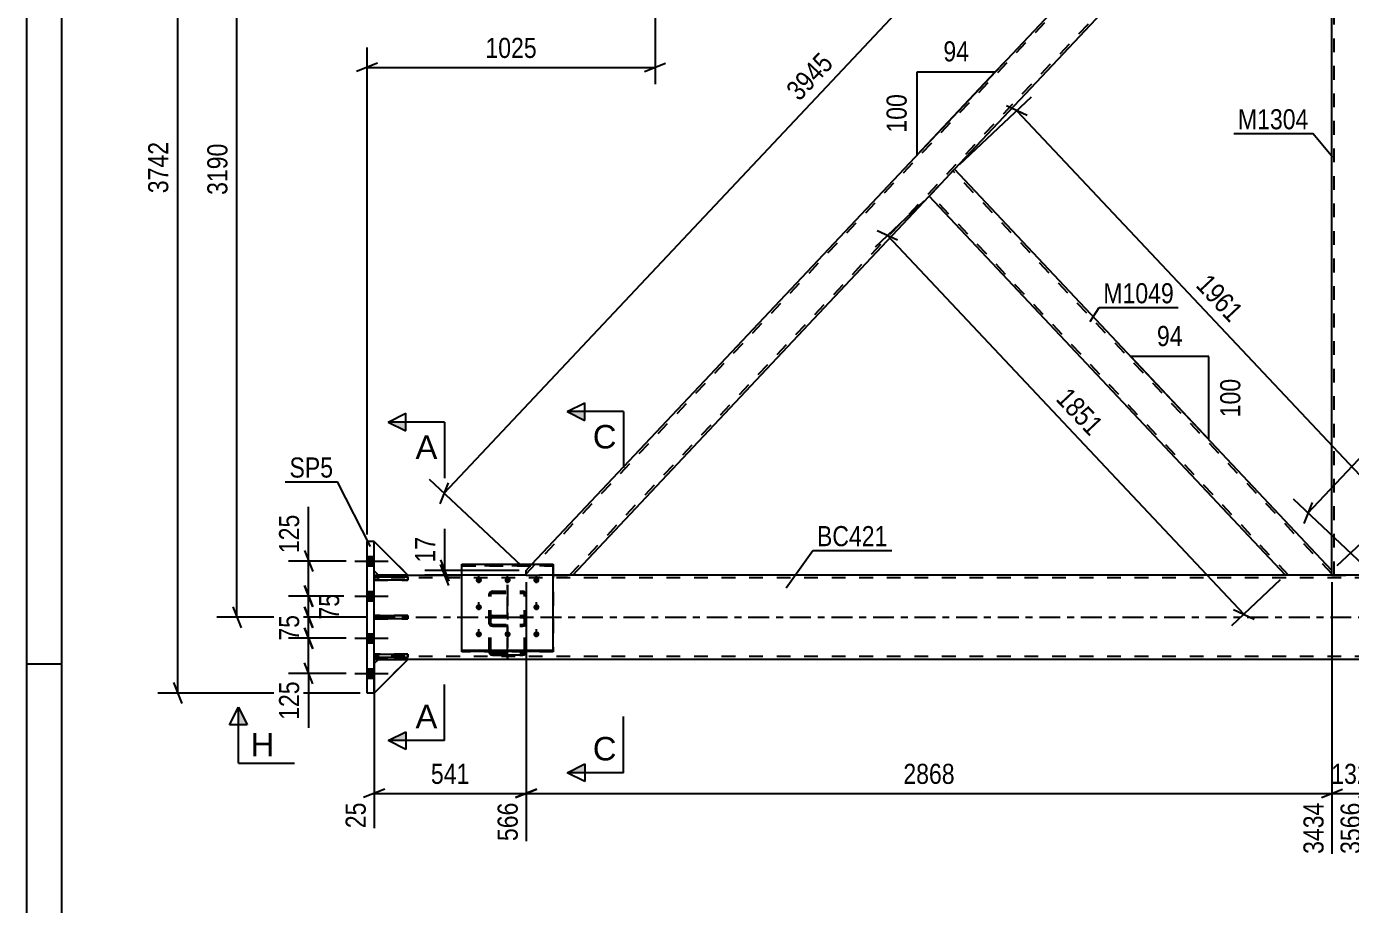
# Model space of a CAD drawing. Header units: millimetres. Extents: x -89 to 752, y -432 to 162.
# Drawn here: x -89.5 to 99, y -168.5 to -43.5 of the extents above; entities that cross this region are included whole.
import ezdxf

# ---------------------------------------------------------------- set-up
doc = ezdxf.new("R2010")
doc.units = ezdxf.units.MM
doc.linetypes.add('DXK_LINE_DOT2', pattern=[3.9198, 1.9599, -1.9599])
doc.linetypes.add('DXK_LINE_DOT3', pattern=[5.9187, 2.979, -0.9799, 0.9799, -0.9799])
doc.styles.add('Arial', font='ARIAL.TTF', dxfattribs={"height": 0.2})
doc.styles.add('Arial Narrow', font='ARIALN.TTF', dxfattribs={"height": 0.2})

# ---------------------------------------------------------------- blocks, each defined once
blk = doc.blocks.new('Unknown-761544115-1163')
at = {"color": 5, "linetype": 'Continuous'}
for p, q in [((-89.49, 161.74), (-89.49, -432.26)), ((-84.49, 156.74), (-84.49, -427.26)), ((-84.49, -134.26), (-89.49, -134.26))]:
    blk.add_line(p, q, dxfattribs=at)
blk = doc.blocks.new('Bolt-761544115-1660 - 1657')
at = {"linetype": 'Continuous'}
for points in [[(-25.1, -122.73), (-25.19, -122.72), (-25.28, -122.69), (-25.36, -122.65), (-25.43, -122.59), (-25.48, -122.52), (-25.52, -122.44), (-25.54, -122.36), (-25.54, -122.27), (-25.52, -122.18), (-25.48, -122.11), (-25.43, -122.04), (-25.36, -121.98), (-25.28, -121.93), (-25.19, -121.91), (-25.1, -121.9), (-25.01, -121.91), (-24.92, -121.93), (-24.84, -121.98), (-24.77, -122.04), (-24.72, -122.11), (-24.68, -122.18), (-24.66, -122.27), (-24.66, -122.36), (-24.68, -122.44), (-24.72, -122.52), (-24.77, -122.59), (-24.84, -122.65), (-24.92, -122.69), (-25.01, -122.72)], [(-21, -122.73), (-21.09, -122.72), (-21.18, -122.69), (-21.26, -122.65), (-21.33, -122.59), (-21.38, -122.52), (-21.42, -122.44), (-21.44, -122.36), (-21.44, -122.27), (-21.42, -122.18), (-21.38, -122.11), (-21.33, -122.04), (-21.26, -121.98), (-21.18, -121.93), (-21.09, -121.91), (-21, -121.9), (-20.91, -121.91), (-20.82, -121.93), (-20.74, -121.98), (-20.67, -122.04), (-20.62, -122.11), (-20.58, -122.18), (-20.56, -122.27), (-20.56, -122.36), (-20.58, -122.44), (-20.62, -122.52), (-20.67, -122.59), (-20.74, -122.65), (-20.82, -122.69), (-20.91, -122.72)], [(-16.9, -122.73), (-16.99, -122.72), (-17.08, -122.69), (-17.16, -122.65), (-17.23, -122.59), (-17.28, -122.52), (-17.32, -122.44), (-17.34, -122.36), (-17.34, -122.27), (-17.32, -122.18), (-17.28, -122.11), (-17.23, -122.04), (-17.16, -121.98), (-17.08, -121.93), (-16.99, -121.91), (-16.9, -121.9), (-16.81, -121.91), (-16.72, -121.93), (-16.64, -121.98), (-16.57, -122.04), (-16.52, -122.11), (-16.48, -122.18), (-16.46, -122.27), (-16.46, -122.36), (-16.48, -122.44), (-16.52, -122.52), (-16.57, -122.59), (-16.64, -122.65), (-16.72, -122.69), (-16.81, -122.72)], [(-25.1, -126.58), (-25.19, -126.57), (-25.28, -126.54), (-25.36, -126.5), (-25.43, -126.44), (-25.48, -126.37), (-25.52, -126.29), (-25.54, -126.21), (-25.54, -126.12), (-25.52, -126.04), (-25.48, -125.96), (-25.43, -125.89), (-25.36, -125.83), (-25.28, -125.79), (-25.19, -125.76), (-25.1, -125.75), (-25.01, -125.76), (-24.92, -125.79), (-24.84, -125.83), (-24.77, -125.89), (-24.72, -125.96), (-24.68, -126.04), (-24.66, -126.12), (-24.66, -126.21), (-24.68, -126.29), (-24.72, -126.37), (-24.77, -126.44), (-24.84, -126.5), (-24.92, -126.54), (-25.01, -126.57)], [(-16.9, -126.58), (-16.99, -126.57), (-17.08, -126.54), (-17.16, -126.5), (-17.23, -126.44), (-17.28, -126.37), (-17.32, -126.29), (-17.34, -126.21), (-17.34, -126.12), (-17.32, -126.04), (-17.28, -125.96), (-17.23, -125.89), (-17.16, -125.83), (-17.08, -125.79), (-16.99, -125.76), (-16.9, -125.75), (-16.81, -125.76), (-16.72, -125.79), (-16.64, -125.83), (-16.57, -125.89), (-16.52, -125.96), (-16.48, -126.04), (-16.46, -126.12), (-16.46, -126.21), (-16.48, -126.29), (-16.52, -126.37), (-16.57, -126.44), (-16.64, -126.5), (-16.72, -126.54), (-16.81, -126.57)], [(-25.1, -130.43), (-25.19, -130.42), (-25.28, -130.4), (-25.36, -130.35), (-25.43, -130.29), (-25.48, -130.22), (-25.52, -130.15), (-25.54, -130.06), (-25.54, -129.97), (-25.52, -129.89), (-25.48, -129.81), (-25.43, -129.74), (-25.36, -129.68), (-25.28, -129.64), (-25.19, -129.61), (-25.1, -129.6), (-25.01, -129.61), (-24.92, -129.64), (-24.84, -129.68), (-24.77, -129.74), (-24.72, -129.81), (-24.68, -129.89), (-24.66, -129.97), (-24.66, -130.06), (-24.68, -130.15), (-24.72, -130.22), (-24.77, -130.29), (-24.84, -130.35), (-24.92, -130.4), (-25.01, -130.42)], [(-21, -130.43), (-21.09, -130.42), (-21.18, -130.4), (-21.26, -130.35), (-21.33, -130.29), (-21.38, -130.22), (-21.42, -130.15), (-21.44, -130.06), (-21.44, -129.97), (-21.42, -129.89), (-21.38, -129.81), (-21.33, -129.74), (-21.26, -129.68), (-21.18, -129.64), (-21.09, -129.61), (-21, -129.6), (-20.91, -129.61), (-20.82, -129.64), (-20.74, -129.68), (-20.67, -129.74), (-20.62, -129.81), (-20.58, -129.89), (-20.56, -129.97), (-20.56, -130.06), (-20.58, -130.15), (-20.62, -130.22), (-20.67, -130.29), (-20.74, -130.35), (-20.82, -130.4), (-20.91, -130.42)], [(-16.9, -130.43), (-16.99, -130.42), (-17.08, -130.4), (-17.16, -130.35), (-17.23, -130.29), (-17.28, -130.22), (-17.32, -130.15), (-17.34, -130.06), (-17.34, -129.97), (-17.32, -129.89), (-17.28, -129.81), (-17.23, -129.74), (-17.16, -129.68), (-17.08, -129.64), (-16.99, -129.61), (-16.9, -129.6), (-16.81, -129.61), (-16.72, -129.64), (-16.64, -129.68), (-16.57, -129.74), (-16.52, -129.81), (-16.48, -129.89), (-16.46, -129.97), (-16.46, -130.06), (-16.48, -130.15), (-16.52, -130.22), (-16.57, -130.29), (-16.64, -130.35), (-16.72, -130.4), (-16.81, -130.42)]]:
    blk.add_hatch(color=1, dxfattribs=at).paths.add_polyline_path(points)
at = {"color": 1, "linetype": 'Continuous'}
for p, q in [((-25.1, -122.71), (-25.1, -121.57)), ((-21, -122.71), (-21, -121.57)), ((-16.9, -122.71), (-16.9, -121.57)), ((-25.1, -126.56), (-25.1, -125.43)), ((-16.9, -126.56), (-16.9, -125.43)), ((-25.1, -130.41), (-25.1, -129.28)), ((-21, -130.41), (-21, -129.28)), ((-16.9, -130.41), (-16.9, -129.28))]:
    blk.add_line(p, q, dxfattribs=at)
blk = doc.blocks.new('Part-761544115-1775 - 1657')
at = {"color": 7, "linetype": 'DXK_LINE_DOT2'}
for p, q in [((-35.2, -127.36), (-40, -127.36)), ((-40, -127.36), (-40, -127.84)), ((-40, -127.84), (-35.2, -127.84)), ((-39.4, -127.84), (-39.4, -127.36)), ((-35.2, -127.84), (-35.2, -127.36))]:
    blk.add_line(p, q, dxfattribs=at)
blk = doc.blocks.new('Bolt-761544115-1820 - 1657')
at = {"linetype": 'Continuous'}
for points in [[(-41, -118.94), (-41, -120.26), (-40, -120.26), (-40, -118.94)], [(-41, -118.94), (-41, -120.26), (-40, -120.26), (-40, -118.94)], [(-41, -118.94), (-41, -120.26), (-40, -120.26), (-40, -118.94)], [(-41, -123.94), (-41, -125.26), (-40, -125.26), (-40, -123.94)], [(-41, -123.94), (-41, -125.26), (-40, -125.26), (-40, -123.94)], [(-41, -129.94), (-41, -131.26), (-40, -131.26), (-40, -129.94)], [(-41, -129.94), (-41, -131.26), (-40, -131.26), (-40, -129.94)], [(-41, -134.94), (-41, -136.26), (-40, -136.26), (-40, -134.94)], [(-41, -134.94), (-41, -136.26), (-40, -136.26), (-40, -134.94)], [(-41, -134.94), (-41, -136.26), (-40, -136.26), (-40, -134.94)]]:
    blk.add_hatch(color=1, dxfattribs=at).paths.add_polyline_path(points)
at = {"color": 1, "linetype": 'Continuous'}
for p, q in [((-42.76, -119.6), (-38, -119.6)), ((-42.76, -119.6), (-38, -119.6)), ((-42.76, -119.6), (-38, -119.6)), ((-41, -118.94), (-40, -118.94)), ((-41, -118.94), (-40, -118.94)), ((-41, -118.94), (-40, -118.94)), ((-41, -120.26), (-40, -120.26)), ((-41, -120.26), (-40, -120.26)), ((-41, -120.26), (-40, -120.26)), ((-41, -123.94), (-40, -123.94)), ((-41, -123.94), (-40, -123.94)), ((-42.76, -124.6), (-38, -124.6)), ((-42.76, -124.6), (-38, -124.6)), ((-41, -125.26), (-40, -125.26)), ((-41, -125.26), (-40, -125.26)), ((-41, -129.94), (-40, -129.94)), ((-41, -129.94), (-40, -129.94)), ((-42.76, -130.6), (-38, -130.6)), ((-42.76, -130.6), (-38, -130.6)), ((-41, -131.26), (-40, -131.26)), ((-41, -131.26), (-40, -131.26)), ((-42.76, -135.6), (-38, -135.6)), ((-42.76, -135.6), (-38, -135.6)), ((-42.76, -135.6), (-38, -135.6)), ((-41, -134.94), (-40, -134.94)), ((-41, -134.94), (-40, -134.94)), ((-41, -134.94), (-40, -134.94)), ((-41, -136.26), (-40, -136.26)), ((-41, -136.26), (-40, -136.26)), ((-41, -136.26), (-40, -136.26))]:
    blk.add_line(p, q, dxfattribs=at)
blk = doc.blocks.new('Part-761544115-1754 - 1657')
at = {"color": 7, "linetype": 'DXK_LINE_DOT2'}
for p, q in [((-39.4, -133.6), (-40, -134.2)), ((-40, -138.4), (-35.2, -133.6)), ((-35.2, -133.6), (-39.4, -133.6)), ((-40, -134.2), (-40, -138.4))]:
    blk.add_line(p, q, dxfattribs=at)
blk = doc.blocks.new('Part-761544115-1757 - 1657')
at = {"color": 2, "linetype": 'Continuous'}
for p, q in [((-39.4, -133.6), (-40, -134.2)), ((-40, -138.4), (-35.2, -133.6)), ((-39.4, -133.6), (-35.2, -133.6)), ((-40, -134.2), (-40, -138.4))]:
    blk.add_line(p, q, dxfattribs=at)
blk = doc.blocks.new('Part-761544115-2094 - 1657')
at = {"color": 2, "linetype": 'Continuous'}
for p, q in [((39.44, -67.19), (42.62, -63.8)), ((96.36, -120.94), (42.62, -63.8)), ((39, -67.65), (39.44, -67.19)), ((89.73, -121.6), (39, -67.65)), ((96.36, -121.6), (96.36, -120.94))]:
    blk.add_line(p, q, dxfattribs=at)
at = {"color": 7, "linetype": 'DXK_LINE_DOT2'}
for p, q in [((96.36, -121.41), (42.4, -64.03)), ((39.03, -67.62), (39.44, -67.19)), ((39.22, -67.42), (39.24, -67.4)), ((90.17, -121.6), (39.22, -67.42)), ((96.36, -121.6), (89.73, -121.6))]:
    blk.add_line(p, q, dxfattribs=at)
blk = doc.blocks.new('Part-761544115-1760 - 1657')
at = {"color": 7, "linetype": 'DXK_LINE_DOT2'}
for p, q in [((-40, -121), (-40, -116.8)), ((-40, -116.8), (-35.2, -121.6)), ((-39.4, -121.6), (-40, -121)), ((-35.2, -121.6), (-39.4, -121.6))]:
    blk.add_line(p, q, dxfattribs=at)
blk = doc.blocks.new('Part-761544115-1763 - 1657')
at = {"color": 2, "linetype": 'Continuous'}
for p, q in [((-40, -121), (-40, -116.8)), ((-40, -116.8), (-35.2, -121.6)), ((-39.4, -121.6), (-40, -121)), ((-35.2, -121.6), (-39.4, -121.6))]:
    blk.add_line(p, q, dxfattribs=at)
blk = doc.blocks.new('Part-761544115-1766 - 1657')
at = {"color": 2, "linetype": 'Continuous'}
for p, q in [((-40, -127.84), (-40, -127.36)), ((-40, -127.36), (-35.2, -127.36)), ((-35.2, -127.84), (-40, -127.84)), ((-35.2, -127.36), (-35.2, -127.84))]:
    blk.add_line(p, q, dxfattribs=at)
at = {"color": 7, "linetype": 'DXK_LINE_DOT2'}
blk.add_line((-39.4, -127.84), (-39.4, -127.36), dxfattribs=at)
blk = doc.blocks.new('Part-761544115-1769 - 1657')
at = {"color": 2, "linetype": 'Continuous'}
for p, q in [((-40, -133.34), (-40, -132.86)), ((-40, -132.86), (-35.2, -132.86)), ((-35.2, -133.34), (-40, -133.34)), ((-35.2, -132.86), (-35.2, -133.34))]:
    blk.add_line(p, q, dxfattribs=at)
at = {"color": 7, "linetype": 'DXK_LINE_DOT2'}
blk.add_line((-39.4, -133.34), (-39.4, -132.86), dxfattribs=at)
blk = doc.blocks.new('Part-761544115-1772 - 1657')
at = {"color": 2, "linetype": 'Continuous'}
for p, q in [((-40, -122.34), (-40, -121.86)), ((-40, -121.86), (-35.2, -121.86)), ((-35.2, -122.34), (-40, -122.34)), ((-35.2, -121.86), (-35.2, -122.34))]:
    blk.add_line(p, q, dxfattribs=at)
at = {"color": 7, "linetype": 'DXK_LINE_DOT2'}
blk.add_line((-39.4, -122.34), (-39.4, -121.86), dxfattribs=at)
blk = doc.blocks.new('Part-761544115-1778 - 1657')
at = {"color": 7, "linetype": 'DXK_LINE_DOT2'}
for p, q in [((-35.2, -132.86), (-40, -132.86)), ((-40, -132.86), (-40, -133.34)), ((-40, -133.34), (-35.2, -133.34)), ((-39.4, -133.34), (-39.4, -132.86)), ((-35.2, -133.34), (-35.2, -132.86))]:
    blk.add_line(p, q, dxfattribs=at)
blk = doc.blocks.new('Part-761544115-1781 - 1657')
at = {"color": 7, "linetype": 'DXK_LINE_DOT2'}
for p, q in [((-35.2, -121.86), (-40, -121.86)), ((-40, -121.86), (-40, -122.34)), ((-40, -122.34), (-35.2, -122.34)), ((-39.4, -122.34), (-39.4, -121.86)), ((-35.2, -122.34), (-35.2, -121.86))]:
    blk.add_line(p, q, dxfattribs=at)
blk = doc.blocks.new('Bolt-761544115-1812 - 1657')
at = {"color": 1, "linetype": 'DXK_LINE_DOT2'}
for p, q in [((-25.1, -122.73), (-25.1, -121.6)), ((-21, -122.73), (-21, -121.6)), ((-16.9, -122.73), (-16.9, -121.6)), ((-25.1, -126.58), (-25.1, -125.45)), ((-16.9, -126.58), (-16.9, -125.45)), ((-25.1, -130.44), (-25.1, -129.3)), ((-21, -130.44), (-21, -129.3)), ((-16.9, -130.44), (-16.9, -129.3))]:
    blk.add_line(p, q, dxfattribs=at)
blk = doc.blocks.new('Part-761544115-1877 - 1657')
at = {"color": 2, "linetype": 'Continuous'}
for p, q in [((-27.5, -120.06), (-14.5, -120.06)), ((-27.5, -132.49), (-27.5, -120.06)), ((-14.5, -132.49), (-14.5, -120.06)), ((-27.5, -132.27), (-14.5, -132.27)), ((-14.5, -132.49), (-27.5, -132.49))]:
    blk.add_line(p, q, dxfattribs=at)
at = {"color": 7, "linetype": 'DXK_LINE_DOT2'}
blk.add_line((-27.5, -120.28), (-14.5, -120.28), dxfattribs=at)
blk = doc.blocks.new('Part-761544115-1880 - 1657')
at = {"color": 7, "linetype": 'DXK_LINE_DOT2'}
for p, q in [((-27.5, -132.51), (-27.5, -120.08)), ((-27.5, -120.08), (-14.5, -120.08)), ((-14.5, -120.3), (-27.5, -120.3)), ((-14.5, -120.08), (-14.5, -132.51)), ((-27.5, -132.3), (-14.5, -132.3)), ((-14.5, -132.51), (-27.5, -132.51))]:
    blk.add_line(p, q, dxfattribs=at)
blk = doc.blocks.new('Part-761544115-1853 - 1657')
at = {"color": 2, "linetype": 'Continuous'}
for p, q in [((-40, -121.6), (-27.5, -121.6)), ((212.5, -121.6), (-14.5, -121.6)), ((-40, -133.6), (-39.4, -133.6)), ((587.64, -133.6), (-35.2, -133.6))]:
    blk.add_line(p, q, dxfattribs=at)
at = {"color": 7, "linetype": 'DXK_LINE_DOT2'}
for p, q in [((-40, -133.6), (-40, -121.6)), ((587.64, -122), (-40, -122)), ((-14.5, -121.6), (-27.5, -121.6)), ((587.64, -133.2), (-40, -133.2)), ((-35.2, -133.6), (-39.4, -133.6))]:
    blk.add_line(p, q, dxfattribs=at)
at = {"color": 7, "linetype": 'DXK_LINE_DOT3'}
blk.add_line((-40, -127.6), (587.64, -127.6), dxfattribs=at)
blk = doc.blocks.new('Part-761544115-1883 - 1657')
at = {"color": 7, "linetype": 'DXK_LINE_DOT2'}
for p, q in [((-23.64, -124.38), (-23.6, -124.2)), ((-23.64, -132.48), (-23.64, -124.38)), ((-23.6, -124.2), (-23.5, -124.06)), ((-23.5, -124.06), (-23.34, -123.96)), ((-23.38, -124.29), (-23.4, -124.38)), ((-23.4, -132.48), (-23.4, -124.38)), ((-23.33, -124.22), (-23.38, -124.29)), ((-23.34, -123.96), (-23.16, -123.93)), ((-23.25, -124.17), (-23.33, -124.22)), ((-23.16, -124.15), (-23.25, -124.17)), ((-23.16, -123.93), (-18.84, -123.93)), ((-23.16, -124.15), (-18.84, -124.15)), ((-18.84, -123.93), (-18.66, -123.96)), ((-18.75, -124.17), (-18.84, -124.15)), ((-18.67, -124.22), (-18.75, -124.17)), ((-18.62, -124.29), (-18.67, -124.22)), ((-18.66, -123.96), (-18.5, -124.06)), ((-18.6, -124.38), (-18.62, -124.29)), ((-18.6, -132.48), (-18.6, -124.38)), ((-18.5, -124.06), (-18.4, -124.2)), ((-18.4, -124.2), (-18.36, -124.38)), ((-18.36, -132.48), (-18.36, -124.38)), ((-23.6, -127.69), (-23.64, -127.88)), ((-23.4, -127.88), (-23.38, -127.79)), ((-23.38, -127.79), (-23.33, -127.7)), ((-23.16, -127.37), (-23.34, -127.41)), ((-23.33, -127.7), (-23.25, -127.65)), ((-23.25, -127.65), (-23.16, -127.63)), ((-23.16, -127.37), (-18.84, -127.37)), ((-23.16, -127.63), (-18.84, -127.63)), ((-18.66, -127.41), (-18.84, -127.37)), ((-18.84, -127.63), (-18.75, -127.65)), ((-18.75, -127.65), (-18.67, -127.7)), ((-18.67, -127.7), (-18.62, -127.79)), ((-18.62, -127.79), (-18.6, -127.88)), ((-18.36, -127.88), (-18.4, -127.69)), ((-23.6, -128.61), (-23.64, -128.44)), ((-23.5, -128.76), (-23.6, -128.61)), ((-23.34, -128.85), (-23.5, -128.76)), ((-23.4, -128.44), (-23.38, -128.52)), ((-23.38, -128.52), (-23.33, -128.6)), ((-23.16, -128.89), (-23.34, -128.85)), ((-23.33, -128.6), (-23.25, -128.64)), ((-23.25, -128.64), (-23.16, -128.66)), ((-23.16, -128.66), (-18.84, -128.66)), ((-23.16, -128.89), (-18.84, -128.89)), ((-18.84, -128.66), (-18.75, -128.64)), ((-18.66, -128.85), (-18.84, -128.89)), ((-18.75, -128.64), (-18.67, -128.6)), ((-18.67, -128.6), (-18.62, -128.52)), ((-18.5, -128.76), (-18.66, -128.85)), ((-18.62, -128.52), (-18.6, -128.44)), ((-18.4, -128.61), (-18.5, -128.76)), ((-18.36, -128.44), (-18.4, -128.61)), ((-23.64, -132.48), (-23.6, -132.68)), ((-23.38, -132.58), (-23.4, -132.48)), ((-23.33, -132.66), (-23.38, -132.58)), ((-23.34, -132.95), (-23.16, -132.99)), ((-23.25, -132.72), (-23.33, -132.66)), ((-23.16, -132.74), (-23.25, -132.72)), ((-23.16, -132.74), (-18.84, -132.74)), ((-23.16, -132.99), (-18.84, -132.99)), ((-18.75, -132.72), (-18.84, -132.74)), ((-18.84, -132.99), (-18.66, -132.95)), ((-18.67, -132.66), (-18.75, -132.72)), ((-18.62, -132.58), (-18.67, -132.66)), ((-18.6, -132.48), (-18.62, -132.58)), ((-18.4, -132.68), (-18.36, -132.48))]:
    blk.add_line(p, q, dxfattribs=at)
at = {"color": 7, "linetype": 'DXK_LINE_DOT3'}
blk.add_line((-21, -122.99), (-21, -133.6), dxfattribs=at)
at = {"color": 7, "linetype": 'DXK_LINE_DOT2'}
for centre, start, end in [((-23.14, -127.86), 114.32, 159.2417), ((-18.86, -127.86), 20.7583, 65.68), ((-23.14, -132.5), 200.7583, 245.68), ((-18.86, -132.5), 294.32, 339.2417)]:
    blk.add_arc(centre, 0.496, start, end, dxfattribs=at)
blk = doc.blocks.new('Part-761544115-1923 - 1657')
at = {"color": 2, "linetype": 'Continuous'}
for p, q in [((-41, -138.4), (-41, -116.8)), ((-40, -116.8), (-41, -116.8)), ((-40, -138.4), (-40, -116.8)), ((-40, -138.4), (-41, -138.4))]:
    blk.add_line(p, q, dxfattribs=at)
blk = doc.blocks.new('Part-761544115-2004 - 1657')
at = {"color": 7, "linetype": 'DXK_LINE_DOT2'}
for p, q in [((-23.6, -124.18), (-23.64, -124.35)), ((-23.64, -132.46), (-23.64, -124.35)), ((-23.5, -124.03), (-23.6, -124.18)), ((-23.34, -123.94), (-23.5, -124.03)), ((-23.4, -124.35), (-23.38, -124.27)), ((-23.4, -132.46), (-23.4, -124.35)), ((-23.38, -124.27), (-23.33, -124.19)), ((-23.16, -123.9), (-23.34, -123.94)), ((-23.33, -124.19), (-23.25, -124.15)), ((-23.25, -124.15), (-23.16, -124.13)), ((-23.16, -123.9), (-18.84, -123.9)), ((-23.16, -124.13), (-18.84, -124.13)), ((-18.66, -123.94), (-18.84, -123.9)), ((-18.84, -124.13), (-18.75, -124.15)), ((-18.75, -124.15), (-18.67, -124.19)), ((-18.67, -124.19), (-18.62, -124.27)), ((-18.5, -124.03), (-18.66, -123.94)), ((-18.62, -124.27), (-18.6, -124.35)), ((-18.6, -132.46), (-18.6, -124.35)), ((-18.4, -124.18), (-18.5, -124.03)), ((-18.36, -124.35), (-18.4, -124.18)), ((-18.36, -132.46), (-18.36, -124.35)), ((-23.64, -127.86), (-23.6, -127.67)), ((-23.38, -127.76), (-23.4, -127.86)), ((-23.33, -127.68), (-23.38, -127.76)), ((-23.34, -127.39), (-23.16, -127.35)), ((-23.25, -127.62), (-23.33, -127.68)), ((-23.16, -127.61), (-23.25, -127.62)), ((-23.16, -127.35), (-18.84, -127.35)), ((-23.16, -127.61), (-18.84, -127.61)), ((-18.84, -127.35), (-18.66, -127.39)), ((-18.75, -127.62), (-18.84, -127.61)), ((-18.67, -127.68), (-18.75, -127.62)), ((-18.62, -127.76), (-18.67, -127.68)), ((-18.6, -127.86), (-18.62, -127.76)), ((-18.4, -127.67), (-18.36, -127.86)), ((-23.64, -128.41), (-23.6, -128.59)), ((-23.6, -128.59), (-23.5, -128.73)), ((-23.5, -128.73), (-23.34, -128.83)), ((-23.38, -128.5), (-23.4, -128.41)), ((-23.33, -128.57), (-23.38, -128.5)), ((-23.34, -128.83), (-23.16, -128.86)), ((-23.25, -128.62), (-23.33, -128.57)), ((-23.16, -128.64), (-23.25, -128.62)), ((-23.16, -128.64), (-18.84, -128.64)), ((-23.16, -128.86), (-18.84, -128.86)), ((-18.75, -128.62), (-18.84, -128.64)), ((-18.84, -128.86), (-18.66, -128.83)), ((-18.67, -128.57), (-18.75, -128.62)), ((-18.62, -128.5), (-18.67, -128.57)), ((-18.66, -128.83), (-18.5, -128.73)), ((-18.6, -128.41), (-18.62, -128.5)), ((-18.5, -128.73), (-18.4, -128.59)), ((-18.4, -128.59), (-18.36, -128.41)), ((-23.63, -132.49), (-23.64, -132.46)), ((-23.4, -132.46), (-23.38, -132.56)), ((-23.38, -132.56), (-23.33, -132.64)), ((-23.33, -132.64), (-23.25, -132.69)), ((-23.25, -132.69), (-23.16, -132.71)), ((-23.16, -132.71), (-18.84, -132.71)), ((-18.84, -132.71), (-18.75, -132.69)), ((-18.75, -132.69), (-18.67, -132.64)), ((-18.67, -132.64), (-18.62, -132.56)), ((-18.62, -132.56), (-18.6, -132.46)), ((-18.36, -132.46), (-18.37, -132.49))]:
    blk.add_line(p, q, dxfattribs=at)
at = {"color": 7, "linetype": 'DXK_LINE_DOT3'}
blk.add_line((-21, -133.58), (-21, -122.96), dxfattribs=at)
at = {"color": 2, "linetype": 'Continuous'}
for p, q in [((-23.6, -132.65), (-23.63, -132.49)), ((-23.16, -132.97), (-23.34, -132.93)), ((-23.16, -132.97), (-18.84, -132.97)), ((-18.66, -132.93), (-18.84, -132.97)), ((-18.37, -132.49), (-18.4, -132.65))]:
    blk.add_line(p, q, dxfattribs=at)
at = {"color": 7, "linetype": 'DXK_LINE_DOT2'}
for centre, start, end in [((-23.14, -127.84), 114.32, 159.2417), ((-18.86, -127.84), 20.7583, 65.68)]:
    blk.add_arc(centre, 0.496, start, end, dxfattribs=at)
at = {"color": 2, "linetype": 'Continuous'}
for centre, start, end in [((-23.14, -132.48), 200.7583, 245.68), ((-18.86, -132.48), 294.32, 339.2417)]:
    blk.add_arc(centre, 0.496, start, end, dxfattribs=at)
blk = doc.blocks.new('Part-761544115-2039 - 1657')
at = {"color": 7, "linetype": 'DXK_LINE_DOT2'}
for p, q in [((101.64, -6), (96.36, -6)), ((96.36, -6.66), (96.36, -6)), ((96.68, -121.6), (96.68, -6)), ((101.32, -121.6), (101.32, -6)), ((101.64, -6.66), (101.64, -6)), ((96.36, -121.6), (96.36, -120.94)), ((96.36, -121.6), (101.64, -121.6)), ((101.64, -121.6), (101.64, -120.94))]:
    blk.add_line(p, q, dxfattribs=at)
at = {"color": 2, "linetype": 'Continuous'}
for p, q in [((96.36, -120.94), (96.36, -6.66)), ((101.64, -120.94), (101.64, -6.66))]:
    blk.add_line(p, q, dxfattribs=at)
blk = doc.blocks.new('Part-761544115-2104 - 1657')
at = {"color": 7, "linetype": 'DXK_LINE_DOT2'}
for p, q in [((-18.36, -121.41), (90.17, -6)), ((-12.17, -121.6), (96.36, -6.19)), ((96.36, -6), (89.73, -6)), ((39, -67.65), (42.62, -63.8)), ((-18.36, -120.94), (-17.53, -120.06)), ((-18.36, -121.6), (-18.36, -120.94)), ((-18.36, -121.6), (-11.73, -121.6))]:
    blk.add_line(p, q, dxfattribs=at)
at = {"color": 2, "linetype": 'Continuous'}
for p, q in [((-17.53, -120.06), (89.73, -6)), ((96.36, -6.66), (42.62, -63.8)), ((96.36, -6.66), (96.36, -6)), ((-11.73, -121.6), (39, -67.65))]:
    blk.add_line(p, q, dxfattribs=at)
blk = doc.blocks.new('StraightDimension-761544115-10252 - 1657')
at = {"color": 7, "linetype": 'Continuous'}
for p, q in [((-67.96, -138.4), (-67.96, 11.29)), ((-68.56, -136.9), (-67.36, -139.9)), ((-42, -138.4), (-70.81, -138.4))]:
    blk.add_line(p, q, dxfattribs=at)
at = {"color": 0}
blk.add_wipeout([(-68.71, -59.3), (-72.91, -59.3), (-72.91, -67.81), (-68.71, -67.81)], dxfattribs=at)
at = {"color": 3, "style": 'Arial Narrow'}
blk.add_text('3742', height=2.863, rotation=90.0002, dxfattribs=at).set_placement((-69.31, -67.21))
blk = doc.blocks.new('StraightDimension-761544115-2672 - 1657')
at = {"color": 7, "linetype": 'Continuous'}
for p, q in [((-1, 0), (-62.39, 0)), ((-58.94, -1.5), (-60.14, 1.5)), ((-59.54, -127.6), (-59.54, 0)), ((-60.14, -126.1), (-58.94, -129.1)), ((-41, -127.6), (-62.39, -127.6))]:
    blk.add_line(p, q, dxfattribs=at)
at = {"color": 0}
blk.add_wipeout([(-60.29, -59.54), (-64.49, -59.54), (-64.49, -68.05), (-60.29, -68.05)], dxfattribs=at)
at = {"color": 3, "style": 'Arial Narrow'}
blk.add_text('3190', height=2.863, rotation=90.0002, dxfattribs=at).set_placement((-60.89, -67.45))
blk = doc.blocks.new('StraightDimension-761544115-6592 - 1657')
at = {"color": 7, "linetype": 'Continuous'}
for p, q in [((-49.93, -123.1), (-48.73, -126.1)), ((-44.33, -124.6), (-51.73, -124.6)), ((-48.73, -129.1), (-49.93, -126.1)), ((-49.33, -127.6), (-49.33, -124.6)), ((-41, -127.6), (-51.73, -127.6))]:
    blk.add_line(p, q, dxfattribs=at)
at = {"color": 0}
blk.add_wipeout([(-44.38, -123.67), (-48.58, -123.67), (-48.58, -128.53), (-44.38, -128.53)], dxfattribs=at)
at = {"color": 3, "style": 'Arial Narrow'}
blk.add_text('75', height=2.863, rotation=90.0002, dxfattribs=at).set_placement((-44.98, -127.93))
blk = doc.blocks.new('StraightDimension-761544115-9794 - 1657')
at = {"color": 7, "linetype": 'Continuous'}
for p, q in [((-18.36, -122.6), (-18.36, -159.47)), ((-40, -134.6), (-40, -157.64)), ((-38.5, -152.08), (-41.5, -153.28)), ((-19.86, -153.28), (-16.86, -152.08)), ((-40, -152.68), (-18.36, -152.68))]:
    blk.add_line(p, q, dxfattribs=at)
at = {"color": 0}
blk.add_wipeout([(-25.84, -151.93), (-25.84, -147.73), (-32.52, -147.73), (-32.52, -151.93)], dxfattribs=at)
at = {"color": 0, "linetype": 'Continuous'}
for points in [[(-40.6, -153.38), (-44.8, -153.38), (-44.8, -158.24), (-40.6, -158.24)], [(-18.96, -153.38), (-23.16, -153.38), (-23.16, -160.07), (-18.96, -160.07)]]:
    blk.add_wipeout(points, dxfattribs=at)
at = {"color": 3, "style": 'Arial Narrow'}
blk.add_text('541', height=2.863, dxfattribs=at).set_placement((-31.92, -151.33))
at = {"color": 3, "linetype": 'Continuous', "style": 'Arial Narrow'}
for s, p in [('25', (-41.2, -157.64)), ('566', (-19.56, -159.47))]:
    blk.add_text(s, height=2.863, rotation=90.0002, dxfattribs=at).set_placement(p)
blk = doc.blocks.new('StraightDimension-761544115-9792 - 1657')
at = {"color": 7, "linetype": 'Continuous'}
for p, q in [((96.36, -122.6), (96.36, -161.3)), ((101.64, -122.6), (101.64, -161.3)), ((94.86, -153.28), (97.86, -152.08)), ((103.14, -152.08), (100.14, -153.28)), ((96.36, -152.68), (101.64, -152.68))]:
    blk.add_line(p, q, dxfattribs=at)
at = {"color": 0}
blk.add_wipeout([(102.34, -151.93), (102.34, -147.73), (95.66, -147.73), (95.66, -151.93)], dxfattribs=at)
at = {"color": 0, "linetype": 'Continuous'}
blk.add_wipeout([(101.04, -153.38), (96.84, -153.38), (96.84, -161.9), (101.04, -161.9)], dxfattribs=at)
at = {"color": 3, "style": 'Arial Narrow'}
blk.add_text('132', height=2.863, dxfattribs=at).set_placement((96.26, -151.33))
at = {"color": 3, "linetype": 'Continuous', "style": 'Arial Narrow'}
blk.add_text('3566', height=2.863, rotation=90.0002, dxfattribs=at).set_placement((100.44, -161.3))
blk = doc.blocks.new('AngleDimension-761544115-10280 - 1657')
at = {"color": 7, "linetype": 'Continuous'}
for p, q in [((69, -91.85), (67.72, -90.48)), ((78.81, -90.48), (67.72, -90.48)), ((78.81, -102.28), (67.72, -90.48)), ((78.81, -102.28), (78.81, -90.48))]:
    blk.add_line(p, q, dxfattribs=at)
at = {"color": 0}
for points in [[(75.69, -89.58), (75.69, -85.38), (70.84, -85.38), (70.84, -89.58)], [(83.91, -93.04), (79.71, -93.04), (79.71, -99.72), (83.91, -99.72)]]:
    blk.add_wipeout(points, dxfattribs=at)
at = {"color": 3, "style": 'Arial Narrow'}
blk.add_text('94', height=2.863, dxfattribs=at).set_placement((71.44, -88.98))
blk.add_text('100', height=2.863, rotation=90.0002, dxfattribs=at).set_placement((83.31, -99.12))
blk = doc.blocks.new('StraightDimension-761544115-6593 - 1657')
at = {"color": 7, "linetype": 'Continuous'}
for p, q in [((-49.93, -126.1), (-48.73, -129.1)), ((-41, -127.6), (-52.18, -127.6)), ((-49.33, -130.6), (-49.33, -127.6)), ((-48.73, -132.1), (-49.93, -129.1)), ((-44, -130.6), (-52.18, -130.6))]:
    blk.add_line(p, q, dxfattribs=at)
at = {"color": 0}
blk.add_wipeout([(-50.08, -126.67), (-54.28, -126.67), (-54.28, -131.53), (-50.08, -131.53)], dxfattribs=at)
at = {"color": 3, "style": 'Arial Narrow'}
blk.add_text('75', height=2.863, rotation=90.0002, dxfattribs=at).set_placement((-50.68, -130.93))
blk = doc.blocks.new('StraightDimension-761544115-10202 - 1657')
at = {"color": 7, "linetype": 'Continuous'}
for p, q in [((154.65, -63.12), (144.6, -53.66)), ((146.08, -57.12), (147.27, -54.11)), ((92.94, -112.76), (146.67, -55.62)), ((100.91, -120.25), (90.86, -110.8)), ((93.53, -111.25), (92.35, -114.26))]:
    blk.add_line(p, q, dxfattribs=at)
at = {"color": 0}
blk.add_wipeout([(122.18, -80.57), (119.12, -77.69), (113.28, -83.9), (116.34, -86.77)], dxfattribs=at)
at = {"color": 3, "style": 'Arial Narrow'}
blk.add_text('1961', height=2.863, rotation=46.7591, dxfattribs=at).set_placement((116.32, -85.93))
blk = doc.blocks.new('StraightDimension-761544115-6594 - 1657')
at = {"color": 7, "linetype": 'Continuous'}
for p, q in [((-49.93, -129.1), (-48.73, -132.1)), ((-44, -130.6), (-52.18, -130.6)), ((-49.33, -135.6), (-49.33, -130.6)), ((-44, -135.6), (-52.18, -135.6)), ((-48.73, -137.1), (-49.93, -134.1))]:
    blk.add_line(p, q, dxfattribs=at)
at = {"color": 0}
blk.add_wipeout([(-50.08, -136.12), (-54.28, -136.12), (-54.28, -142.81), (-50.08, -142.81)], dxfattribs=at)
at = {"color": 7, "linetype": 'Continuous'}
blk.add_line((-49.33, -135.6), (-49.33, -143.33), dxfattribs=at)
blk.add_line((-49.33, -135.6), (-49.33, -143.33), dxfattribs=at)
at = {"color": 3, "style": 'Arial Narrow'}
blk.add_text('125', height=2.863, rotation=90.0002, dxfattribs=at).set_placement((-50.68, -142.21))
blk = doc.blocks.new('StraightDimension-761544115-2680 - 1657')
at = {"color": 7, "linetype": 'Continuous'}
for p, q in [((0, -7), (0, -51.7)), ((-41, -115.8), (-41, -46.45)), ((-39.5, -48.7), (-42.5, -49.9)), ((-1.5, -49.9), (1.5, -48.7)), ((-41, -49.3), (0, -49.3))]:
    blk.add_line(p, q, dxfattribs=at)
at = {"color": 0}
blk.add_wipeout([(-16.24, -48.55), (-16.24, -44.35), (-24.76, -44.35), (-24.76, -48.55)], dxfattribs=at)
at = {"color": 3, "style": 'Arial Narrow'}
blk.add_text('1025', height=2.863, dxfattribs=at).set_placement((-24.16, -47.95))
blk = doc.blocks.new('StraightDimension-761544115-3278 - 1657')
at = {"color": 7, "linetype": 'Continuous'}
for p, q in [((-30.55, -119.44), (-29.35, -122.44)), ((-29.35, -123.1), (-30.55, -120.1)), ((-19.36, -120.94), (-32.8, -120.94)), ((-19.36, -121.6), (-32.8, -121.6)), ((-29.95, -121.6), (-29.95, -120.94))]:
    blk.add_line(p, q, dxfattribs=at)
at = {"color": 0}
blk.add_wipeout([(-30.7, -115.56), (-34.9, -115.56), (-34.9, -120.41), (-30.7, -120.41)], dxfattribs=at)
at = {"color": 7, "linetype": 'Continuous'}
blk.add_line((-29.95, -120.94), (-29.95, -115.03), dxfattribs=at)
blk.add_line((-29.95, -120.94), (-29.95, -115.03), dxfattribs=at)
at = {"color": 3, "style": 'Arial Narrow'}
blk.add_text('17', height=2.863, rotation=90.0002, dxfattribs=at).set_placement((-31.3, -119.81))
blk = doc.blocks.new('StraightDimension-761544115-3298 - 1657')
at = {"color": 7, "linetype": 'Continuous'}
for p, q in [((89, -5.31), (75.97, 6.94)), ((77.46, 3.48), (78.64, 6.49)), ((-30.04, -109.95), (78.05, 4.99)), ((-19.09, -120.25), (-32.12, -108)), ((-29.45, -108.45), (-30.63, -111.46))]:
    blk.add_line(p, q, dxfattribs=at)
at = {"color": 0}
blk.add_wipeout([(26.37, -48.87), (23.31, -45.99), (17.48, -52.19), (20.54, -55.07)], dxfattribs=at)
at = {"color": 3, "style": 'Arial Narrow'}
blk.add_text('3945', height=2.863, rotation=46.7591, dxfattribs=at).set_placement((20.52, -54.22))
blk = doc.blocks.new('StraightDimension-761544115-6591 - 1657')
at = {"color": 7, "linetype": 'Continuous'}
for p, q in [((-49.93, -118.1), (-48.73, -121.1)), ((-44, -119.6), (-52.18, -119.6)), ((-49.33, -124.6), (-49.33, -119.6)), ((-48.73, -126.1), (-49.93, -123.1)), ((-44.33, -124.6), (-52.18, -124.6))]:
    blk.add_line(p, q, dxfattribs=at)
at = {"color": 0}
blk.add_wipeout([(-50.08, -112.39), (-54.28, -112.39), (-54.28, -119.07), (-50.08, -119.07)], dxfattribs=at)
at = {"color": 7, "linetype": 'Continuous'}
blk.add_line((-49.33, -119.6), (-49.33, -111.87), dxfattribs=at)
blk.add_line((-49.33, -119.6), (-49.33, -111.87), dxfattribs=at)
at = {"color": 3, "style": 'Arial Narrow'}
blk.add_text('125', height=2.863, rotation=90.0002, dxfattribs=at).set_placement((-50.68, -118.47))
blk = doc.blocks.new('StraightDimension-761544115-9793 - 1657')
at = {"color": 7, "linetype": 'Continuous'}
for p, q in [((-18.36, -122.6), (-18.36, -159.47)), ((96.36, -122.6), (96.36, -161.3)), ((-16.86, -152.08), (-19.86, -153.28)), ((94.86, -153.28), (97.86, -152.08)), ((-18.36, -152.68), (96.36, -152.68))]:
    blk.add_line(p, q, dxfattribs=at)
at = {"color": 0}
blk.add_wipeout([(43.26, -151.93), (43.26, -147.73), (34.74, -147.73), (34.74, -151.93)], dxfattribs=at)
at = {"color": 0, "linetype": 'Continuous'}
blk.add_wipeout([(95.76, -153.38), (91.56, -153.38), (91.56, -161.9), (95.76, -161.9)], dxfattribs=at)
at = {"color": 3, "style": 'Arial Narrow'}
blk.add_text('2868', height=2.863, dxfattribs=at).set_placement((35.34, -151.33))
at = {"color": 3, "linetype": 'Continuous', "style": 'Arial Narrow'}
blk.add_text('3434', height=2.863, rotation=90.0002, dxfattribs=at).set_placement((95.16, -161.3))
blk = doc.blocks.new('StraightDimension-761544115-10161 - 1657')
at = {"color": 7, "linetype": 'Continuous'}
for p, q in [((43.35, -63.11), (53.57, -53.51)), ((52.96, -56.14), (50.03, -54.78)), ((51.49, -55.46), (105.23, -112.6)), ((97.09, -120.25), (107.3, -110.65)), ((103.76, -111.92), (106.69, -113.28))]:
    blk.add_line(p, q, dxfattribs=at)
at = {"color": 0}
blk.add_wipeout([(81.82, -86.62), (84.88, -83.74), (79.05, -77.54), (75.99, -80.42)], dxfattribs=at)
at = {"color": 3, "style": 'Arial Narrow'}
blk.add_text('1961', height=2.863, rotation=-46.7591, dxfattribs=at).set_placement((76.84, -80.44))
blk = doc.blocks.new('StraightDimension-761544115-10179 - 1657')
at = {"color": 7, "linetype": 'Continuous'}
for p, q in [((38.27, -68.34), (31.32, -74.88)), ((34.53, -73.92), (31.6, -72.55)), ((33.07, -73.23), (83.8, -127.18)), ((89, -122.29), (82.05, -128.82)), ((82.34, -126.5), (85.26, -127.86))]:
    blk.add_line(p, q, dxfattribs=at)
at = {"color": 0}
blk.add_wipeout([(61.9, -102.79), (64.96, -99.92), (59.12, -93.71), (56.06, -96.59)], dxfattribs=at)
at = {"color": 3, "style": 'Arial Narrow'}
blk.add_text('1851', height=2.863, rotation=-46.7591, dxfattribs=at).set_placement((56.91, -96.62))
blk = doc.blocks.new('AngleDimension-761544115-10266 - 1657')
at = {"color": 7, "linetype": 'Continuous'}
for p, q in [((49.77, -48.49), (48.41, -49.94)), ((37.31, -49.94), (48.41, -49.94)), ((37.31, -61.74), (48.41, -49.94)), ((37.31, -61.74), (37.31, -49.94))]:
    blk.add_line(p, q, dxfattribs=at)
at = {"color": 0}
for points in [[(45.29, -49.04), (45.29, -44.84), (40.44, -44.84), (40.44, -49.04)], [(36.41, -52.5), (32.21, -52.5), (32.21, -59.18), (36.41, -59.18)]]:
    blk.add_wipeout(points, dxfattribs=at)
at = {"color": 3, "style": 'Arial Narrow'}
blk.add_text('94', height=2.863, dxfattribs=at).set_placement((41.04, -48.44))
blk.add_text('100', height=2.863, rotation=90.0002, dxfattribs=at).set_placement((35.81, -58.58))
blk = doc.blocks.new('Mark-761544115-1849 - 1657')
at = {"color": 0}
blk.add_wipeout([(33.09, -117.48), (33.09, -114.48), (23.04, -114.48), (23.04, -117.48)], dxfattribs=at)
blk.add_wipeout([(33.09, -117.48), (33.09, -114.48), (23.04, -114.48), (23.04, -117.48)], dxfattribs=at)
at = {"color": 30, "linetype": 'Continuous'}
for p, q in [((18.68, -123.4), (22.44, -118.08)), ((22.44, -118.08), (33.69, -118.08))]:
    blk.add_line(p, q, dxfattribs=at)
at = {"color": 3, "style": 'Arial Narrow'}
blk.add_text('BC421', height=2.863, dxfattribs=at).set_placement((23.04, -117.48))
blk = doc.blocks.new('Mark-761544115-1919 - 1657')
at = {"color": 0}
blk.add_wipeout([(-45.84, -107.71), (-45.84, -104.71), (-52.05, -104.71), (-52.05, -107.71)], dxfattribs=at)
blk.add_wipeout([(-45.84, -107.71), (-45.84, -104.71), (-52.05, -104.71), (-52.05, -107.71)], dxfattribs=at)
at = {"color": 30, "linetype": 'Continuous'}
for p in [(-52.65, -108.31), (-40.5, -117.52)]:
    blk.add_line(p, (-45.24, -108.31), dxfattribs=at)
at = {"color": 3, "style": 'Arial Narrow'}
blk.add_text('SP5', height=2.863, dxfattribs=at).set_placement((-52.05, -107.71))
blk = doc.blocks.new('Mark-761544115-2035 - 1657')
at = {"color": 0}
blk.add_wipeout([(93.02, -58.11), (93.02, -55.11), (82.97, -55.11), (82.97, -58.11)], dxfattribs=at)
blk.add_wipeout([(93.02, -58.11), (93.02, -55.11), (82.97, -55.11), (82.97, -58.11)], dxfattribs=at)
at = {"color": 30, "linetype": 'Continuous'}
for p in [(82.37, -58.71), (96.47, -62.15)]:
    blk.add_line(p, (93.62, -58.71), dxfattribs=at)
at = {"color": 3, "style": 'Arial Narrow'}
blk.add_text('M1304', height=2.863, dxfattribs=at).set_placement((82.97, -58.11))
blk = doc.blocks.new('Mark-761544115-2090 - 1657')
at = {"color": 0}
blk.add_wipeout([(73.86, -82.89), (73.86, -79.89), (63.81, -79.89), (63.81, -82.89)], dxfattribs=at)
blk.add_wipeout([(73.86, -82.89), (73.86, -79.89), (63.81, -79.89), (63.81, -82.89)], dxfattribs=at)
at = {"color": 30, "linetype": 'Continuous'}
for p, q in [((61.92, -85.46), (63.21, -83.49)), ((63.21, -83.49), (74.46, -83.49))]:
    blk.add_line(p, q, dxfattribs=at)
at = {"color": 3, "style": 'Arial Narrow'}
blk.add_text('M1049', height=2.863, dxfattribs=at).set_placement((63.81, -82.89))
blk = doc.blocks.new('SectionMark-761544115-3340 - 1657')
at = {"linetype": 'Continuous'}
for points in [[(-35.5, -99.8), (-35.5, -101.05), (-38, -99.8)], [(-35.5, -143.91), (-35.5, -145.16), (-38, -145.16)]]:
    blk.add_hatch(color=6, dxfattribs=at).paths.add_polyline_path(points)
at = {"color": 6, "linetype": 'Continuous'}
for p, q in [((-38, -99.8), (-35.5, -98.55)), ((-30, -99.8), (-38, -99.8)), ((-38, -99.8), (-35.5, -101.05)), ((-35.5, -101.05), (-35.5, -98.55)), ((-30, -99.8), (-30, -107.8)), ((-30, -145.16), (-30, -137.16)), ((-38, -145.16), (-35.5, -143.91)), ((-35.5, -143.91), (-35.5, -146.41)), ((-30, -145.16), (-38, -145.16)), ((-35.5, -146.41), (-38, -145.16))]:
    blk.add_line(p, q, dxfattribs=at)
at = {"color": 0, "linetype": 'Continuous'}
for points in [[(-31, -105.05), (-31, -101.55), (-34.11, -101.55), (-34.11, -105.05)], [(-31, -143.41), (-31, -139.91), (-34.11, -139.91), (-34.11, -143.41)]]:
    blk.add_wipeout(points, dxfattribs=at)
at = {"color": 3, "linetype": 'Continuous', "style": 'Arial'}
for p in [(-34.11, -105.05), (-34.11, -143.41)]:
    blk.add_text('A', height=3.34, dxfattribs=at).set_placement(p)
blk = doc.blocks.new('SectionMark-761544115-3342 - 1657')
at = {"linetype": 'Continuous'}
for points in [[(-10, -98.31), (-10, -99.56), (-12.5, -98.31)], [(-10, -148.49), (-10, -149.74), (-12.5, -149.74)]]:
    blk.add_hatch(color=6, dxfattribs=at).paths.add_polyline_path(points)
at = {"color": 6, "linetype": 'Continuous'}
for p, q in [((-12.5, -98.31), (-10, -97.06)), ((-10, -99.56), (-10, -97.06)), ((-4.5, -98.31), (-12.5, -98.31)), ((-12.5, -98.31), (-10, -99.56)), ((-4.5, -98.31), (-4.5, -106.31)), ((-4.5, -149.74), (-4.5, -141.74)), ((-12.5, -149.74), (-10, -148.49)), ((-10, -148.49), (-10, -150.99)), ((-4.5, -149.74), (-12.5, -149.74)), ((-10, -150.99), (-12.5, -149.74))]:
    blk.add_line(p, q, dxfattribs=at)
at = {"color": 0, "linetype": 'Continuous'}
for points in [[(-5.5, -103.56), (-5.5, -100.06), (-8.87, -100.06), (-8.87, -103.56)], [(-5.5, -147.99), (-5.5, -144.49), (-8.87, -144.49), (-8.87, -147.99)]]:
    blk.add_wipeout(points, dxfattribs=at)
at = {"color": 3, "linetype": 'Continuous', "style": 'Arial'}
for p in [(-8.87, -103.56), (-8.87, -147.99)]:
    blk.add_text('C', height=3.34, dxfattribs=at).set_placement(p)
blk = doc.blocks.new('SectionMark-761544115-3370 - 1657')
at = {"linetype": 'Continuous'}
blk.add_hatch(color=6, dxfattribs=at).paths.add_polyline_path([(-58.08, -142.9), (-59.33, -142.9), (-59.33, -140.4)])
at = {"color": 6, "linetype": 'Continuous'}
for p, q in [((-60.58, -142.9), (-59.33, -140.4)), ((-59.33, -148.4), (-59.33, -140.4)), ((-59.33, -140.4), (-58.08, -142.9)), ((-58.08, -142.9), (-60.58, -142.9)), ((-59.33, -148.4), (-51.33, -148.4))]:
    blk.add_line(p, q, dxfattribs=at)
at = {"color": 0, "linetype": 'Continuous'}
blk.add_wipeout([(-54.21, -147.4), (-54.21, -143.9), (-57.58, -143.9), (-57.58, -147.4)], dxfattribs=at)
at = {"color": 3, "linetype": 'Continuous', "style": 'Arial'}
blk.add_text('H', height=3.34, dxfattribs=at).set_placement((-57.58, -147.4))

msp = doc.modelspace()

# ---------------------------------------------------------------- block references
for name in ['Unknown-761544115-1163', 'Part-761544115-2104 - 1657', 'Part-761544115-2039 - 1657', 'Part-761544115-2094 - 1657', 'Part-761544115-1923 - 1657', 'Part-761544115-1760 - 1657', 'Part-761544115-1763 - 1657', 'Bolt-761544115-1820 - 1657', 'Part-761544115-1877 - 1657', 'Part-761544115-1880 - 1657', 'Part-761544115-1853 - 1657', 'Part-761544115-1772 - 1657', 'Part-761544115-1781 - 1657', 'Bolt-761544115-1660 - 1657', 'Bolt-761544115-1812 - 1657', 'Part-761544115-2004 - 1657', 'Part-761544115-1883 - 1657', 'Part-761544115-1775 - 1657', 'Part-761544115-1766 - 1657', 'Part-761544115-1769 - 1657', 'Part-761544115-1778 - 1657', 'Part-761544115-1754 - 1657', 'Part-761544115-1757 - 1657']:
    msp.add_blockref(name, (0, 0))

# ---------------------------------------------------------------- next in the draw order: block references
msp.add_blockref('StraightDimension-761544115-10252 - 1657', (0, 0))

# ---------------------------------------------------------------- next in the draw order: block references
for name in ['StraightDimension-761544115-2672 - 1657', 'StraightDimension-761544115-10202 - 1657', 'AngleDimension-761544115-10280 - 1657', 'StraightDimension-761544115-9792 - 1657']:
    msp.add_blockref(name, (0, 0))

# ---------------------------------------------------------------- next in the draw order: block references
for name in ['StraightDimension-761544115-2680 - 1657', 'StraightDimension-761544115-6592 - 1657']:
    msp.add_blockref(name, (0, 0))

# ---------------------------------------------------------------- next in the draw order: block references
msp.add_blockref('StraightDimension-761544115-9794 - 1657', (0, 0))

# ---------------------------------------------------------------- next in the draw order: block references
for name in ['StraightDimension-761544115-3278 - 1657', 'StraightDimension-761544115-6593 - 1657']:
    msp.add_blockref(name, (0, 0))

# ---------------------------------------------------------------- next in the draw order: block references
for name in ['StraightDimension-761544115-3298 - 1657', 'StraightDimension-761544115-6591 - 1657', 'StraightDimension-761544115-9793 - 1657', 'StraightDimension-761544115-6594 - 1657']:
    msp.add_blockref(name, (0, 0))

# ---------------------------------------------------------------- next in the draw order: block references
for name in ['StraightDimension-761544115-10161 - 1657', 'SectionMark-761544115-3342 - 1657', 'SectionMark-761544115-3340 - 1657', 'Mark-761544115-1919 - 1657']:
    msp.add_blockref(name, (0, 0))

# ---------------------------------------------------------------- next in the draw order: block references
for name in ['AngleDimension-761544115-10266 - 1657', 'Mark-761544115-2035 - 1657', 'StraightDimension-761544115-10179 - 1657', 'SectionMark-761544115-3370 - 1657']:
    msp.add_blockref(name, (0, 0))

# ---------------------------------------------------------------- next in the draw order: block references
for name in ['Mark-761544115-2090 - 1657', 'Mark-761544115-1849 - 1657']:
    msp.add_blockref(name, (0, 0))

doc.saveas('drawing.dxf')
